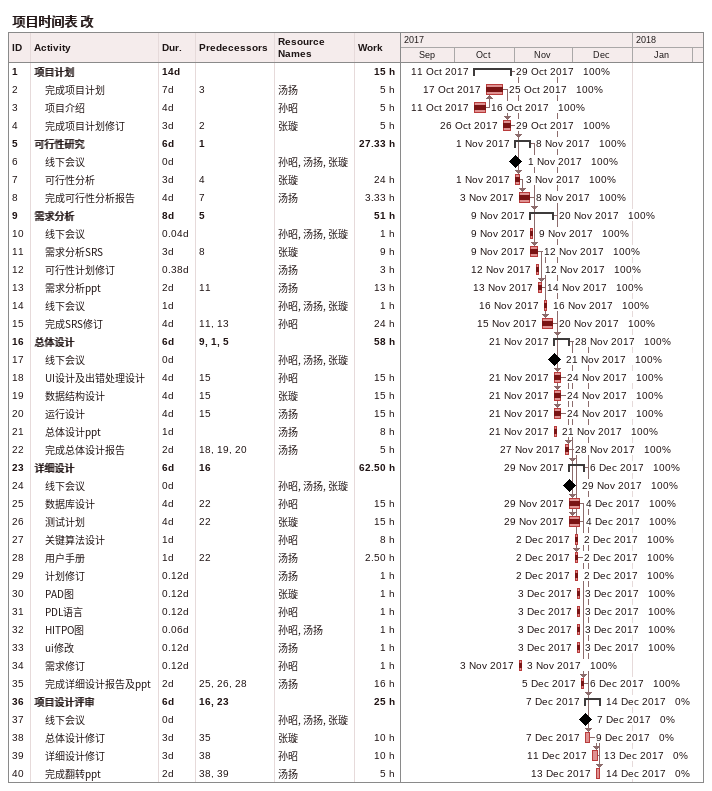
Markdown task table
项目时间表 改

| ID | Level | Task | Duration | Start | Finish | Predecessors | Resources | % complete | Work (h) |
|---|---|---|---|---|---|---|---|---|---|
| 1 | 1 | **项目计划** | 14d | 2017-10-11 | 2017-10-29 |  |  | 100 | 15 |
| 2 | 2 | 完成项目计划 | 7d | 2017-10-17 | 2017-10-25 | 3 | 汤扬 | 100 | 5 |
| 3 | 2 | 项目介绍 | 4d | 2017-10-11 | 2017-10-16 |  | 孙昭 | 100 | 5 |
| 4 | 2 | 完成项目计划修订 | 3d | 2017-10-26 | 2017-10-29 | 2 | 张璇 | 100 | 5 |
| 5 | 1 | **可行性研究** | 6d | 2017-11-01 | 2017-11-08 | 1 |  | 100 | 27.33 |
| 6 | 2 | 线下会议 | 0d | 2017-11-01 | 2017-11-01 |  | 孙昭, 汤扬, 张璇 | 100 |  |
| 7 | 2 | 可行性分析 | 3d | 2017-11-01 | 2017-11-03 | 4 | 张璇 | 100 | 24 |
| 8 | 2 | 完成可行性分析报告 | 4d | 2017-11-03 | 2017-11-08 | 7 | 汤扬 | 100 | 3.33 |
| 9 | 1 | **需求分析** | 8d | 2017-11-09 | 2017-11-20 | 5 |  | 100 | 51 |
| 10 | 2 | 线下会议 | 0.04d | 2017-11-09 | 2017-11-09 |  | 孙昭, 汤扬, 张璇 | 100 | 1 |
| 11 | 2 | 需求分析SRS | 3d | 2017-11-09 | 2017-11-12 | 8 | 张璇 | 100 | 9 |
| 12 | 2 | 可行性计划修订 | 0.38d | 2017-11-12 | 2017-11-12 |  | 汤扬 | 100 | 3 |
| 13 | 2 | 需求分析ppt | 2d | 2017-11-13 | 2017-11-14 | 11 | 汤扬 | 100 | 13 |
| 14 | 2 | 线下会议 | 1d | 2017-11-16 | 2017-11-16 |  | 孙昭, 汤扬, 张璇 | 100 | 1 |
| 15 | 2 | 完成SRS修订 | 4d | 2017-11-15 | 2017-11-20 | 11, 13 | 孙昭 | 100 | 24 |
| 16 | 1 | **总体设计** | 6d | 2017-11-21 | 2017-11-28 | 9, 1, 5 |  | 100 | 58 |
| 17 | 2 | 线下会议 | 0d | 2017-11-21 | 2017-11-21 |  | 孙昭, 汤扬, 张璇 | 100 |  |
| 18 | 2 | UI设计及出错处理设计 | 4d | 2017-11-21 | 2017-11-24 | 15 | 孙昭 | 100 | 15 |
| 19 | 2 | 数据结构设计 | 4d | 2017-11-21 | 2017-11-24 | 15 | 张璇 | 100 | 15 |
| 20 | 2 | 运行设计 | 4d | 2017-11-21 | 2017-11-24 | 15 | 汤扬 | 100 | 15 |
| 21 | 2 | 总体设计ppt | 1d | 2017-11-21 | 2017-11-21 |  | 汤扬 | 100 | 8 |
| 22 | 2 | 完成总体设计报告 | 2d | 2017-11-27 | 2017-11-28 | 18, 19, 20 | 汤扬 | 100 | 5 |
| 23 | 1 | **详细设计** | 6d | 2017-11-29 | 2017-12-06 | 16 |  | 100 | 62.50 |
| 24 | 2 | 线下会议 | 0d | 2017-11-29 | 2017-11-29 |  | 孙昭, 汤扬, 张璇 | 100 |  |
| 25 | 2 | 数据库设计 | 4d | 2017-11-29 | 2017-12-04 | 22 | 孙昭 | 100 | 15 |
| 26 | 2 | 测试计划 | 4d | 2017-11-29 | 2017-12-04 | 22 | 张璇 | 100 | 15 |
| 27 | 2 | 关键算法设计 | 1d | 2017-12-02 | 2017-12-02 |  | 孙昭 | 100 | 8 |
| 28 | 2 | 用户手册 | 1d | 2017-12-02 | 2017-12-02 | 22 | 汤扬 | 100 | 2.50 |
| 29 | 2 | 计划修订 | 0.12d | 2017-12-02 | 2017-12-02 |  | 汤扬 | 100 | 1 |
| 30 | 2 | PAD图 | 0.12d | 2017-12-03 | 2017-12-03 |  | 张璇 | 100 | 1 |
| 31 | 2 | PDL语言 | 0.12d | 2017-12-03 | 2017-12-03 |  | 孙昭 | 100 | 1 |
| 32 | 2 | HITPO图 | 0.06d | 2017-12-03 | 2017-12-03 |  | 孙昭, 汤扬 | 100 | 1 |
| 33 | 2 | ui修改 | 0.12d | 2017-12-03 | 2017-12-03 |  | 汤扬 | 100 | 1 |
| 34 | 2 | 需求修订 | 0.12d | 2017-11-03 | 2017-11-03 |  | 孙昭 | 100 | 1 |
| 35 | 2 | 完成详细设计报告及ppt | 2d | 2017-12-05 | 2017-12-06 | 25, 26, 28 | 汤扬 | 100 | 16 |
| 36 | 1 | **项目设计评审** | 6d | 2017-12-07 | 2017-12-14 | 16, 23 |  | 0 | 25 |
| 37 | 2 | 线下会议 | 0d | 2017-12-07 | 2017-12-07 |  | 孙昭, 汤扬, 张璇 | 0 |  |
| 38 | 2 | 总体设计修订 | 3d | 2017-12-07 | 2017-12-09 | 35 | 张璇 | 0 | 10 |
| 39 | 2 | 详细设计修订 | 3d | 2017-12-11 | 2017-12-13 | 38 | 孙昭 | 0 | 10 |
| 40 | 2 | 完成翻转ppt | 2d | 2017-12-13 | 2017-12-14 | 38, 39 | 汤扬 | 0 | 5 |
